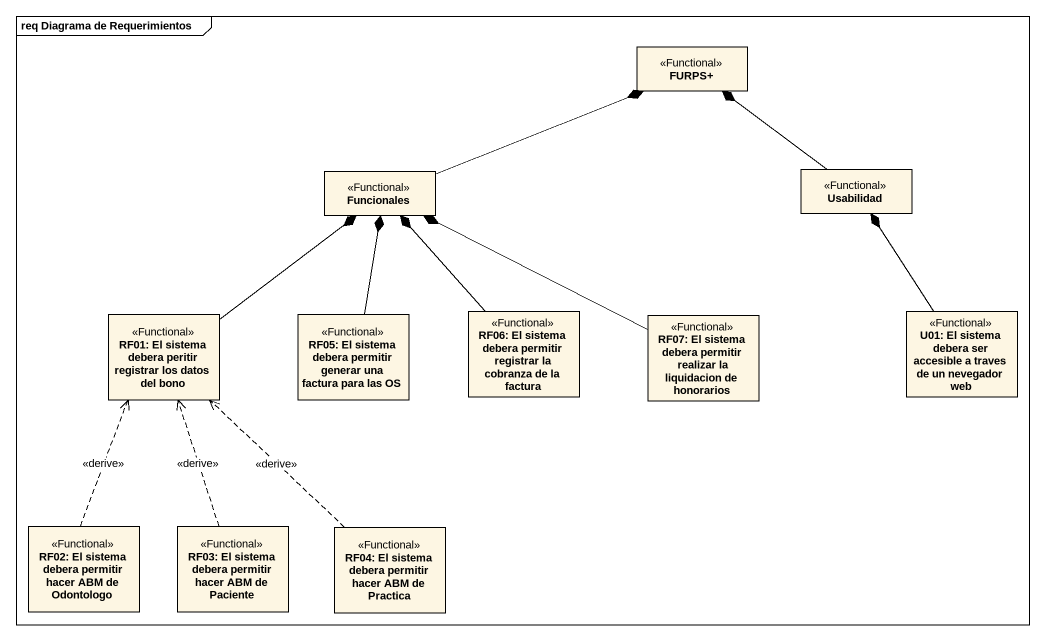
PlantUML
@startuml
mainframe req Diagrama de Requerimientos
hide circle
hide empty members
class "FURPS+" as FURPS <<Functional>>
class Funcionales <<Functional>>
class Usabilidad <<Functional>>
class "RF01: El sistema debera peritir registrar los datos del bono" as RF01_El_sistema_debera <<Functional>>
class "RF05: El sistema debera permitir generar una factura para las OS" as RF05_El_sistema_debera <<Functional>>
class "RF06: El sistema debera permitir registrar la cobranza de la factura" as RF06_El_sistema_debera <<Functional>>
class "U01: El sistema debera ser accesible a traves de un nevegador web" as U01_El_sistema_debera_ser <<Functional>>
class "RF07: El sistema debera permitir realizar la liquidacion de honorarios" as RF07_El_sistema_debera <<Functional>>
class "RF02: El sistema debera permitir hacer ABM de Odontologo" as RF02_El_sistema_debera <<Functional>>
class "RF03: El sistema debera permitir hacer ABM de Paciente" as RF03_El_sistema_debera <<Functional>>
class "RF04: El sistema debera permitir hacer ABM de Practica" as RF04_El_sistema_debera <<Functional>>
Funcionales -right-* FURPS
Usabilidad -up-* FURPS
RF01_El_sistema_debera -up-* Funcionales
RF05_El_sistema_debera -up-* Funcionales
RF06_El_sistema_debera -up-* Funcionales
U01_El_sistema_debera_ser -up-* Usabilidad
RF07_El_sistema_debera -left-* Funcionales
RF02_El_sistema_debera .up.> RF01_El_sistema_debera : <<derive>>
RF03_El_sistema_debera .up.> RF01_El_sistema_debera : <<derive>>
RF04_El_sistema_debera .up.> RF01_El_sistema_debera : <<derive>>
@enduml
